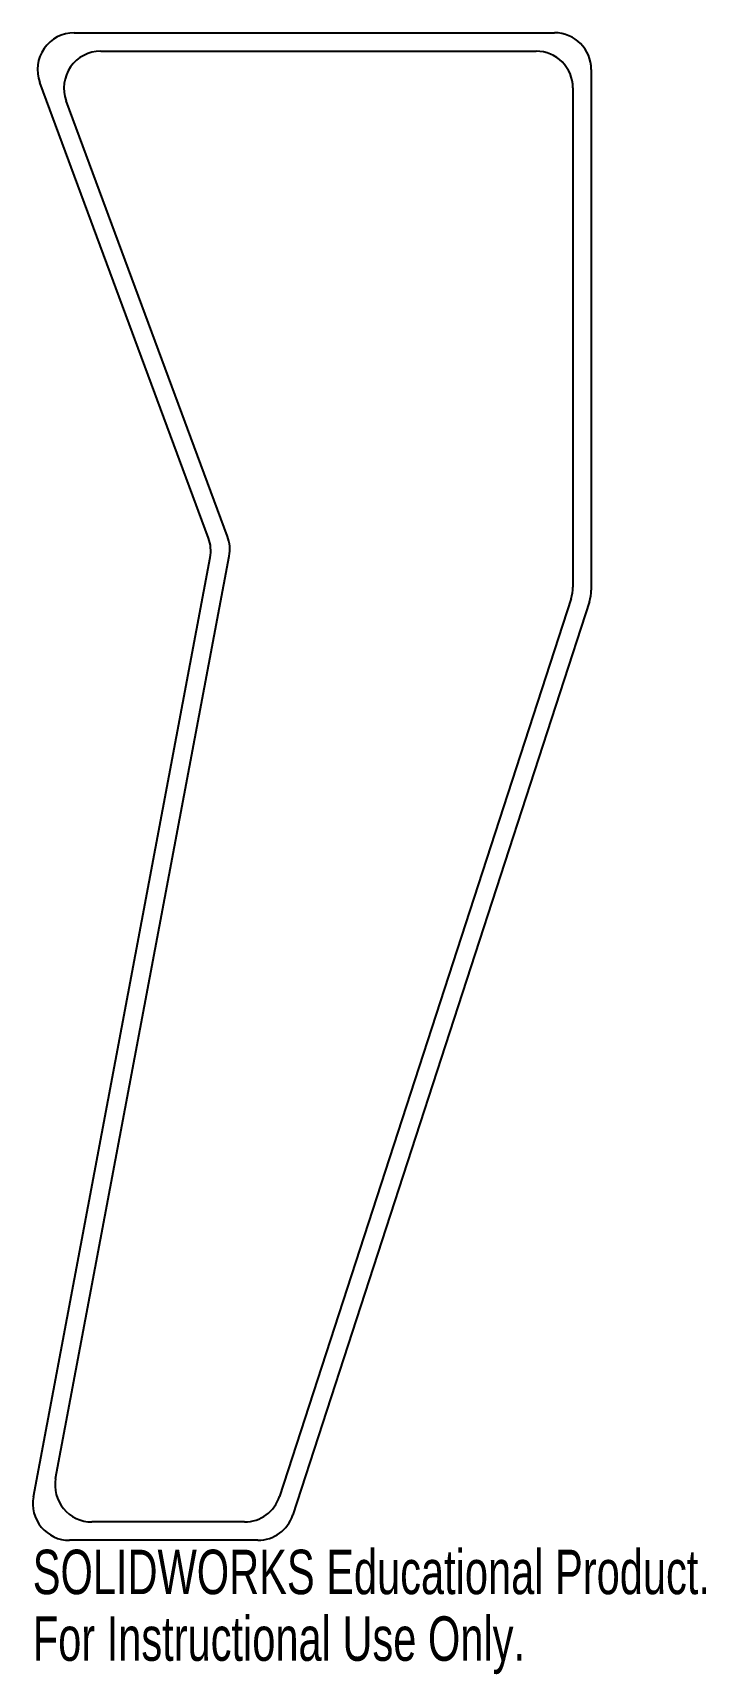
# Model space of a CAD drawing. Header units: millimetres. Extents: x -38 to 36, y -131 to 47.
import ezdxf

# ---------------------------------------------------------------- set-up
doc = ezdxf.new("R2010")
doc.units = ezdxf.units.MM
doc.styles.add('SLDTEXTSTYLE0', font='TXT', dxfattribs={"width": 0.7})

msp = doc.modelspace()

# ---------------------------------------------------------------- linework, layer by layer
at = {"color": 7, "linetype": 'Continuous', "lineweight": 25}
for p, q in [((-33.25, 47.06), (19, 47.06)), ((-30.38, 45.06), (17, 45.06)), ((23, 43.06), (23, -13.56)), ((-18.65, -7.89), (-37, 41.67)), ((-16.58, -7.72), (-34.13, 39.67)), ((21, 41.06), (21, -13.24)), ((-37.7, -112.17), (-18.47, -10.02)), ((-35.29, -110.17), (-16.4, -9.85)), ((20.81, -14.48), (-10.93, -112.14)), ((22.81, -14.79), (-9.47, -114.14)), ((-14.73, -114.91), (-31.35, -114.91)), ((-13.28, -116.91), (-33.77, -116.91))]:
    msp.add_line(p, q, dxfattribs=at)
for centre, start, end in [((-33.25, 43.06), 90, 200.32), ((19, 43.06), 0, 90), ((-30.38, 41.06), 90, 200.32), ((17, 41.06), 0, 90), ((-22.4, -9.28), 349.34, 20.32), ((-20.33, -9.11), 349.34, 20.32), ((17, -13.24), 342, 0), ((19, -13.56), 342, 0), ((-31.35, -110.91), 169.34, 270), ((-33.77, -112.91), 169.34, 270), ((-14.73, -110.91), 270, 342), ((-13.28, -112.91), 270, 342)]:
    msp.add_arc(centre, 4, start, end, dxfattribs=at)

# ---------------------------------------------------------------- texts
at = {"color": 7, "linetype": 'Continuous', "char_height": 4.8336, "attachment_point": 1, "style": 'SLDTEXTSTYLE0'}
for s, insert in [('SOLIDWORKS Educational Product.', (-37.77, -117.93)), ('For Instructional Use Only.', (-37.77, -125.18))]:
    msp.add_mtext(s, dxfattribs=dict(at, insert=insert))

doc.saveas('drawing.dxf')
